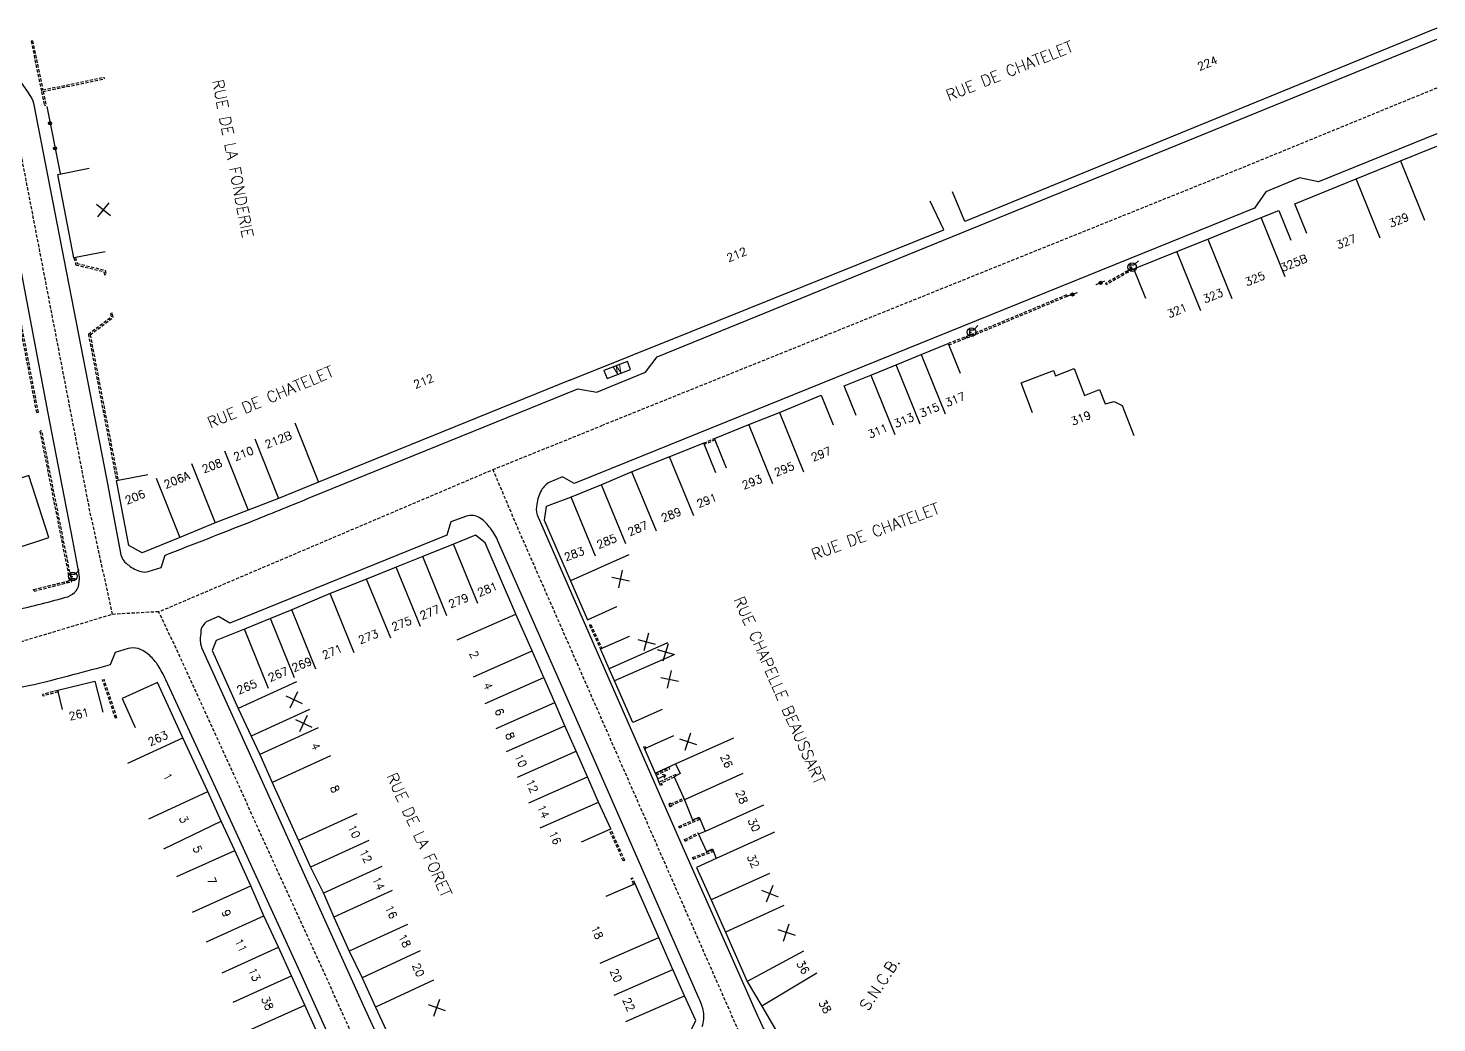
# Model space of a CAD drawing. Header units: millimetres. Extents: x 152000 to 153000, y 121000 to 122000.
# Drawn here: x 152779.9 to 153000, y 121642.8 to 121798.1 of the extents above; entities that cross this region are included whole.
import ezdxf
from ezdxf.enums import TextEntityAlignment as Align

# ---------------------------------------------------------------- set-up
doc = ezdxf.new("R2010")
doc.units = ezdxf.units.MM
doc.linetypes.add('DASHED', pattern=[0.75, 0.5, -0.25])
doc.layers.get('0').update_dxf_attribs({"linetype": 'CONTINUOUS'})
for name, color, linetype in [('W0001', 6, 'DASHED'), ('W0008', 7, 'CONTINUOUS'), ('W0100', 7, 'CONTINUOUS'), ('W0112', 1, 'DASHED'), ('W0322', 7, 'CONTINUOUS'), ('W0471', 7, 'CONTINUOUS'), ('W0984', 7, 'CONTINUOUS'), ('W0989', 7, 'CONTINUOUS'), ('W0991', 7, 'CONTINUOUS'), ('W1102', 7, 'CONTINUOUS')]:
    doc.layers.add(name, color=color, linetype=linetype)
doc.styles.get("Standard").update_dxf_attribs({"font": 'romans.shx', "width": 0.85})

# ---------------------------------------------------------------- blocks, each defined once
blk = doc.blocks.new('t991o')
at = {"color": 0, "linetype": 'Continuous'}
for p, q in [((-1, 1), (1, -1)), ((-1, -1), (1, 1))]:
    blk.add_line(p, q, dxfattribs=at)
blk = doc.blocks.new('t322o')
at = {"color": 0, "linetype": 'Continuous'}
for radius in [0.25, 0.15]:
    blk.add_circle((0, 0), radius, dxfattribs=at)
blk = doc.blocks.new('T471')
for p, q in [((-0.333334, 0.333334), (-0.333334, -0.333334)), ((-0.333334, 0.333334), (0.333334, 0.333334)), ((-0.333334, 0), (0, 0)), ((0.500001, 0.500001), (1.000002, 1.000002)), ((-0.500001, -0.500001), (-1.000002, -1.000002)), ((-0.333334, -0.333334), (0.333334, -0.333334))]:
    blk.add_line(p, q)
blk.add_ellipse((0, 0), major_axis=(0.471405, 0.471405), ratio=1, start_param=5.4977871438, end_param=11.780972451)

msp = doc.modelspace()

# ---------------------------------------------------------------- linework, layer by layer
at = {"layer": 'W0001', "flags": 128}
for points in [[(152793.13, 121706.55), (152789.54, 121722.91), (152777.62, 121784.76), (152776.16, 121787.43), (152774.39, 121789.06), (152771.72, 121790.09), (152769.09, 121790.05), (152767.82, 121789.86), (152729.68, 121780.92), (152726.48, 121780.39), (152723.71, 121779.27), (152722.37, 121778.59), (152713.56, 121772.63), (152711.47, 121771.73), (152709.33, 121771.22), (152659.03, 121769.54), (152654.68, 121769.19), (152650.15, 121768.7), (152626.68, 121765.97), (152592.42, 121762.01), (152592.42, 121762.01)], [(153000, 121788.73), (152969.71, 121776.32), (152869.71, 121736.08), (152869.71, 121736.08)], [(152852.53, 121729.15), (152869.71, 121736.08), (152869.71, 121736.08)], [(152923.33, 121615.15), (152911.89, 121622.17), (152906.84, 121625.59), (152899.27, 121630.85), (152894.35, 121635.22), (152891.93, 121639.15), (152883.62, 121635.9), (152843.86, 121617.8), (152841.58, 121617.79), (152840.28, 121619.63), (152837.76, 121625.18), (152803.65, 121699.97), (152800.33, 121706.95), (152852.53, 121729.15), (152856.36, 121720.12), (152868.57, 121692.32), (152891.93, 121639.15), (152891.93, 121639.15)], [(152800.33, 121706.95), (152793.13, 121706.55), (152769.81, 121699.56), (152767.42, 121699.18), (152767.42, 121699.18)]]:
    msp.add_lwpolyline(points, dxfattribs=at)
at = {"layer": 'W0008', "flags": 128}
for points in [[(152865.81, 121741.79), (152868.76, 121741.26), (152870.89, 121742.13), (152876.4, 121744.38), (152878.18, 121746.77), (153000, 121796.34)], [(153000, 121781.57), (152981.54, 121774.11), (152978.55, 121774.69), (152973.29, 121772.52), (152971.52, 121770), (152873.61, 121730.37), (152873.61, 121730.37)]]:
    msp.add_lwpolyline(points, dxfattribs=at)
for points in [[(152778.64, 121789.81, -0.0275), (152780.12, 121787.72, -0.0952), (152780.76, 121786.37), (152792.16, 121727.76), (152794.42, 121715.82, 0.1819), (152795.65, 121714.21, 0.106), (152797.6, 121713.23, 0.1365), (152798.7, 121713.22), (152800.72, 121713.88), (152801.32, 121715.79, 0.0021), (152814.55, 121720.97, 0.0019), (152823.84, 121724.72), (152865.81, 121741.79), (152865.81, 121741.79)], [(152766.97, 121705.17, 0.01383), (152777.84, 121707.2, 0.0107), (152786.16, 121709.3, 0.1131), (152787.46, 121710.23, 0.1305), (152787.91, 121711.67, 0.0719), (152787.87, 121713.08), (152786.93, 121718.06), (152783.06, 121737.96), (152779.43, 121757.22), (152774.47, 121783.14, 0.1151), (152773.68, 121785.04, 0.0486), (152772.82, 121785.9), (152772.82, 121785.9)], [(152873.61, 121730.37), (152865.23, 121727), (152863.4, 121728.02), (152861.45, 121727.19, 0.1565), (152860.13, 121725.94, 0.0932), (152859.41, 121723.75, 0.1447), (152859.46, 121722.1), (152869.16, 121699.94), (152882.44, 121669.7), (152889.07, 121654.7), (152893.49, 121644.7, 0.0157), (152895.23, 121641.05, 0.0403), (152897.1, 121637.96, 0.0635), (152899.44, 121635.52, 0.0198), (152901.1, 121634.33), (152912.03, 121626.91, 0.0209), (152921.37, 121620.79, 0.0321), (152925.19, 121618.92, 0.0352), (152929.51, 121617.54), (152952.1, 121611.93), (152952.1, 121611.93)], [(152885.24, 121642.17, 0.1309), (152885.45, 121644.51, 0.06), (152884.74, 121646.54), (152867.98, 121684.71), (152853.27, 121718.15, 0.0641), (152851.96, 121720.24, 0.1058), (152850.4, 121721.65, 0.2043), (152848.44, 121721.89), (152845.95, 121720.99), (152845.33, 121718.9), (152811.47, 121705.2), (152809.7, 121706.24), (152807.75, 121705.37, 0.249), (152806.89, 121703.49, 0.1406), (152807.03, 121701.37), (152817.07, 121679.21), (152832.56, 121644.97), (152840.74, 121627.06, 0.0412)], [(152834.78, 121623.31), (152822.47, 121650.6), (152809.27, 121679.4), (152801.44, 121696.35, 0.039), (152800.26, 121698.56, 0.0614), (152798.93, 121700.11, 0.1182), (152797.11, 121701.2, 0.1369), (152795.55, 121701.2), (152793.54, 121700.6), (152792.73, 121698.66, -0.0004), (152786.89, 121697.09, -0.0121), (152780, 121695.37, -0.0078), (152776.08, 121694.6, -0.006207)]]:
    msp.add_lwpolyline(points, format="xyb", dxfattribs=at)
at = {"layer": 'W0100'}
for p, q in [((152878.26, 121680.88), (152879.52, 121681.46)), ((152879.52, 121681.46), (152879, 121681.56)), ((152879.52, 121681.46), (152879.26, 121681))]:
    msp.add_line(p, q, dxfattribs=at)
at = {"layer": 'W0100', "flags": 128}
for points in [[(153000, 121798.08), (152926.25, 121767.9), (152924.35, 121772.53), (152924.35, 121772.53)], [(152979.69, 121766.01), (152977.8, 121770.64), (152987.41, 121774.58), (152994.33, 121777.39), (153000, 121779.66)], [(152791.99, 121763.18), (152787.09, 121762.23), (152784.55, 121775.25), (152789.46, 121776.21), (152789.46, 121776.21)], [(152864.58, 121743.12), (152883.53, 121750.72), (152922.99, 121766.57), (152920.84, 121771.09), (152920.84, 121771.09)], [(152954.54, 121755.88), (152952.68, 121760.52), (152959.41, 121763.2), (152964.24, 121765.16), (152972.57, 121768.52), (152975.31, 121769.63), (152977.18, 121764.99), (152977.18, 121764.99)], [(152909.29, 121737.62), (152907.41, 121742.25), (152911.57, 121743.92), (152915.54, 121745.52), (152919.45, 121747.13), (152923.64, 121748.84), (152925.52, 121744.2), (152925.52, 121744.2)], [(152869.89, 121744.62), (152870.4, 121743.37), (152874.05, 121744.8), (152873.55, 121746.05), (152869.89, 121744.62), (152869.89, 121744.62)], [(152936.86, 121738.02), (152935.05, 121742.68), (152940.12, 121744.65), (152940.45, 121743.82), (152943.32, 121744.92), (152944.95, 121740.71), (152947.29, 121741.66), (152948.17, 121739.4), (152949.62, 121739.8), (152950.84, 121739.15), (152952.65, 121734.49), (152952.65, 121734.49)], [(152864.58, 121743.12), (152825.32, 121727.18), (152819.04, 121724.66), (152814.31, 121722.81), (152809.15, 121720.82), (152803.63, 121718.55), (152797.74, 121716.16), (152795.69, 121717.31), (152793.74, 121727.43), (152798.65, 121728.38), (152798.65, 121728.38)], [(152889.04, 121729.4), (152887.17, 121734.03), (152892.52, 121736.19), (152897.31, 121738.09), (152903.82, 121740.78), (152905.7, 121736.15), (152905.7, 121736.15)], [(152770.52, 121719.67), (152772.06, 121714.91), (152783.18, 121718.53), (152780.03, 121728.22), (152777.06, 121727.26), (152775.27, 121732.77), (152770.52, 121731.22), (152770.52, 121731.22)], [(152887.36, 121728.67), (152885.48, 121733.3), (152880.14, 121731.17), (152874.26, 121728.79), (152874.26, 121728.79)], [(152874.26, 121728.79), (152869.5, 121726.8), (152864.75, 121724.87), (152860.86, 121723.41), (152860.53, 121721.26), (152864.65, 121711.76), (152867.34, 121705.72), (152871.91, 121707.76), (152871.91, 121707.76)], [(152866.37, 121671.03), (152870.95, 121673.05), (152869.06, 121677.25), (152867.32, 121681.18), (152865.56, 121685.17), (152863.8, 121689.16), (152862.21, 121692.78), (152860.49, 121696.69), (152858.68, 121700.83), (152856.13, 121706.6), (152851.33, 121717.7), (152849.83, 121718.89), (152846.4, 121717.52), (152841.58, 121715.58), (152837.45, 121713.92), (152832.81, 121712.07), (152827.1, 121709.81), (152821.11, 121707.26), (152817.8, 121705.9), (152813.72, 121704.23), (152809.32, 121702.47), (152808.68, 121700.92), (152812.77, 121691.87), (152814.78, 121687.53), (152816.14, 121684.65), (152818.07, 121680.31), (152822.19, 121671.23), (152824.06, 121667.09), (152826.08, 121663.01), (152827.71, 121659.26), (152830.11, 121653.94), (152832.11, 121649.82), (152834.2, 121645.22), (152837.76, 121637.54)], [(152878.96, 121691.68), (152874.38, 121689.67), (152871.53, 121696.18), (152870.68, 121698.06), (152869.33, 121701.16), (152873.9, 121703.17), (152873.9, 121703.17)], [(152785.29, 121691.72), (152784.55, 121694.7), (152790.38, 121696.13), (152791.59, 121691.28), (152791.59, 121691.28)], [(152834, 121609.38), (152838.56, 121611.44), (152836.03, 121616.91), (152833.65, 121622.23), (152831.09, 121628.05), (152828.9, 121632.86), (152826.59, 121637.9), (152824.88, 121641.72), (152823.15, 121645.53), (152821.1, 121650.1), (152819.07, 121654.58), (152816.77, 121659.46), (152814.7, 121664.16), (152812.21, 121669.7), (152810.1, 121674.26), (152807.99, 121678.9), (152804.08, 121687.26), (152800.13, 121695.92), (152794.62, 121693.43), (152796.68, 121688.88), (152796.68, 121688.88)], [(152880.78, 121687.58), (152876.21, 121685.53), (152877.9, 121681.77), (152881.07, 121683.2), (152881.77, 121681.68), (152880.84, 121681.16), (152882.45, 121677.6), (152883.7, 121674.46), (152884.76, 121674.87), (152885.69, 121672.65), (152884.66, 121672.21), (152885.91, 121669.52), (152886.86, 121669.96), (152887.43, 121668.45), (152884.33, 121667.01), (152886.64, 121661.95), (152888.88, 121656.92), (152892.26, 121649.23), (152894.57, 121645.37), (152899.59, 121636.73), (152903.91, 121639.24), (152903.91, 121639.24)], [(152878.06, 121681.44), (152878.45, 121680.33), (152878.45, 121680.33)], [(152871.25, 121641.36), (152873.29, 121636.8), (152883.36, 121641.3), (152884.22, 121643.13), (152882.48, 121647), (152880.65, 121651.12), (152878.44, 121656.11), (152874.78, 121664.49), (152870.18, 121662.5), (152870.18, 121662.5)]]:
    msp.add_lwpolyline(points, dxfattribs=at)
at = {"layer": 'W0112'}
for p, q in [((152780.4, 121796.06), (152782.03, 121788.14)), ((152780.64, 121796.11), (152782.22, 121788.44)), ((152782.22, 121788.44), (152791.77, 121790.41)), ((152782.28, 121788.19), (152791.82, 121790.16)), ((152782.03, 121788.14), (152782.48, 121785.97)), ((152782.28, 121788.19), (152782.72, 121786.02)), ((152787.09, 121762.23), (152787.39, 121761.14)), ((152787.33, 121762.28), (152787.59, 121761.35)), ((152952.34, 121760.59), (152948.27, 121758.24)), ((152952.46, 121760.38), (152948.4, 121758.03)), ((152781.29, 121738.06), (152777.75, 121756.53)), ((152781.54, 121738.11), (152777.99, 121756.57)), ((152942.14, 121756.43), (152927.59, 121750.35)), ((152942.24, 121756.2), (152927.69, 121750.12)), ((152789.35, 121750.31), (152793.74, 121727.43)), ((152789.63, 121750.2), (152793.99, 121727.48)), ((152927.59, 121750.35), (152923.65, 121748.82)), ((152927.68, 121750.12), (152923.74, 121748.59)), ((152786.46, 121711.85), (152781.81, 121735.17)), ((152786.75, 121711.67), (152782.06, 121735.22)), ((152887.17, 121734.03), (152887.17, 121734.03)), ((152887.26, 121733.8), (152885.57, 121733.07)), ((152780.8, 121710.42), (152786.46, 121711.85)), ((152780.86, 121710.17), (152786.75, 121711.67)), ((152867.62, 121704.87), (152869.33, 121701.16)), ((152867.85, 121704.97), (152869.56, 121701.26)), ((152784.55, 121694.68), (152782.21, 121694.05)), ((152784.61, 121694.43), (152782.28, 121693.8)), ((152793.58, 121690.32), (152791.57, 121696.31)), ((152793.81, 121690.4), (152791.81, 121696.39)), ((152876.08, 121685.84), (152876.22, 121685.53)), ((152876.31, 121685.94), (152876.44, 121685.63)), ((152877.95, 121681.66), (152880.09, 121682.66)), ((152878.06, 121681.44), (152880.2, 121682.44)), ((152881.11, 121681.54), (152878.45, 121680.33)), ((152880.85, 121681.14), (152878.8, 121680.21)), ((152878.45, 121680.33), (152878.74, 121679.82)), ((152878.8, 121680.21), (152878.96, 121679.94)), ((152880.01, 121676.98), (152880.2, 121676.52)), ((152880.24, 121677.08), (152880.29, 121676.95)), ((152880.29, 121676.95), (152882.35, 121677.83)), ((152880.39, 121676.72), (152882.45, 121677.6)), ((152880.39, 121676.72), (152880.43, 121676.62)), ((152881.58, 121673.45), (152884.79, 121674.8)), ((152881.67, 121673.22), (152884.89, 121674.57)), ((152872.91, 121668.04), (152870.72, 121672.94)), ((152873.14, 121668.14), (152870.95, 121673.04)), ((152882.48, 121671.38), (152884.55, 121672.43)), ((152882.6, 121671.16), (152884.66, 121672.21)), ((152883.74, 121668.58), (152886.93, 121669.78)), ((152883.83, 121668.35), (152887.02, 121669.54)), ((152874.53, 121664.41), (152874.13, 121665.31)), ((152874.76, 121664.51), (152874.36, 121665.41))]:
    msp.add_line(p, q, dxfattribs=at)
for points in [[(152780.64, 121796.11), (152780.4, 121796.06)], [(152791.77, 121790.41), (152791.82, 121790.16)], [(152782.72, 121786.02), (152782.48, 121785.97)], [(152787.33, 121762.28), (152787.09, 121762.23)], [(152787.39, 121761.14), (152791.76, 121760.06), (152791.84, 121759.57)], [(152787.59, 121761.35), (152791.98, 121760.27), (152792.09, 121759.61)], [(152952.34, 121760.59), (152952.46, 121760.38)], [(152791.84, 121759.57), (152792.09, 121759.61)], [(152948.4, 121758.03), (152948.27, 121758.24)], [(152942.14, 121756.43), (152942.24, 121756.2)], [(152789.35, 121750.31), (152792.94, 121753.02), (152792.86, 121753.52)], [(152789.63, 121750.2), (152793.21, 121752.91), (152793.1, 121753.56)], [(152793.1, 121753.56), (152792.86, 121753.52)], [(152781.29, 121738.06), (152781.54, 121738.11)], [(152782.06, 121735.22), (152781.81, 121735.17)], [(152885.48, 121733.3), (152885.48, 121733.3), (152887.17, 121734.03)], [(152887.17, 121734.03), (152887.17, 121734.03)], [(152793.74, 121727.43), (152793.99, 121727.48)], [(152780.86, 121710.17), (152780.8, 121710.42)], [(152867.62, 121704.87), (152867.85, 121704.97)], [(152869.33, 121701.16), (152869.56, 121701.26)], [(152784.55, 121694.68), (152784.61, 121694.43)], [(152791.57, 121696.31), (152791.81, 121696.39)], [(152782.28, 121693.8), (152782.21, 121694.05)], [(152793.81, 121690.4), (152793.58, 121690.32)], [(152876.08, 121685.84), (152876.31, 121685.94)], [(152876.22, 121685.53), (152876.44, 121685.63)], [(152878.06, 121681.44), (152877.95, 121681.66)], [(152880.2, 121682.44), (152880.09, 121682.66)], [(152881.19, 121681.36), (152880.84, 121681.16), (152880.85, 121681.14)], [(152881.11, 121681.54), (152881.19, 121681.36)], [(152878.96, 121679.94), (152878.74, 121679.82)], [(152880.24, 121677.08), (152880.01, 121676.98)], [(152882.45, 121677.6), (152882.35, 121677.83)], [(152880.43, 121676.62), (152880.2, 121676.52)], [(152884.89, 121674.57), (152884.79, 121674.8)], [(152870.72, 121672.94), (152870.95, 121673.04)], [(152881.67, 121673.22), (152881.58, 121673.45)], [(152884.66, 121672.21), (152884.55, 121672.43)], [(152882.6, 121671.16), (152882.48, 121671.38)], [(152873.14, 121668.14), (152872.91, 121668.04)], [(152883.74, 121668.58), (152883.83, 121668.35)], [(152887.02, 121669.54), (152886.93, 121669.78)], [(152874.13, 121665.31), (152874.36, 121665.41)], [(152874.76, 121664.51), (152874.53, 121664.41)]]:
    msp.add_lwpolyline(points, dxfattribs=at)
at = {"layer": 'W0322', "flags": 128}
for points in [[(152782.84, 121785.83), (152784.92, 121775.4), (152784.92, 121775.4)], [(152948.07, 121758.57), (152946.71, 121758), (152946.71, 121758)], [(152943.81, 121756.76), (152942.33, 121756.21), (152942.33, 121756.21)]]:
    msp.add_lwpolyline(points, dxfattribs=at)
at = {"layer": 'W1102', "flags": 128}
for points in [[(152994.33, 121777.39), (152998.09, 121768.12), (152998.09, 121768.12)], [(152991.17, 121765.31), (152987.41, 121774.58), (152987.41, 121774.58)], [(152976.31, 121759.24), (152972.57, 121768.52), (152972.57, 121768.52)], [(152964.24, 121765.16), (152967.97, 121755.88), (152967.97, 121755.88)], [(152963.15, 121753.92), (152959.41, 121763.2), (152959.41, 121763.2)], [(152919.45, 121747.13), (152923.21, 121737.86), (152923.21, 121737.86)], [(152919.3, 121736.26), (152915.54, 121745.52), (152915.54, 121745.52)], [(152911.57, 121743.92), (152915.34, 121734.65), (152915.34, 121734.65)], [(152821.62, 121736.47), (152825.32, 121727.18), (152825.32, 121727.18)], [(152896.28, 121726.92), (152892.52, 121736.19), (152892.52, 121736.19)], [(152897.31, 121738.09), (152901.07, 121728.82), (152901.07, 121728.82)], [(152815.34, 121733.95), (152819.04, 121724.66), (152819.04, 121724.66)], [(152810.61, 121732.1), (152814.31, 121722.81), (152814.31, 121722.81)], [(152805.45, 121730.11), (152809.15, 121720.82), (152809.15, 121720.82)], [(152883.91, 121721.91), (152880.14, 121731.17), (152880.14, 121731.17)], [(152799.93, 121727.84), (152803.63, 121718.55), (152803.63, 121718.55)], [(152878.08, 121719.55), (152874.26, 121728.79), (152874.26, 121728.79)], [(152873.32, 121717.55), (152869.5, 121726.8), (152869.5, 121726.8)], [(152868.57, 121715.63), (152864.75, 121724.87), (152864.75, 121724.87)], [(152850.17, 121708.26), (152846.4, 121717.52), (152846.4, 121717.52)], [(152845.35, 121706.32), (152841.58, 121715.58), (152841.58, 121715.58)], [(152873.78, 121715.83), (152864.65, 121711.76), (152864.65, 121711.76)], [(152836.58, 121702.81), (152832.81, 121712.07), (152832.81, 121712.07)], [(152841.22, 121704.66), (152837.45, 121713.92), (152837.45, 121713.92)], [(152830.87, 121700.55), (152827.1, 121709.81), (152827.1, 121709.81)], [(152821.57, 121696.64), (152817.8, 121705.9), (152817.8, 121705.9)], [(152824.88, 121698), (152821.11, 121707.26), (152821.11, 121707.26)], [(152846.98, 121702.55), (152856.13, 121706.6), (152856.13, 121706.6)], [(152817.49, 121694.96), (152813.72, 121704.23), (152813.72, 121704.23)], [(152879.83, 121702.09), (152870.68, 121698.06), (152870.68, 121698.06)], [(152849.53, 121696.79), (152858.68, 121700.83), (152858.68, 121700.83)], [(152880.68, 121700.2), (152871.53, 121696.18), (152871.53, 121696.18)], [(152851.35, 121692.64), (152860.49, 121696.69), (152860.49, 121696.69)], [(152821.86, 121696.04), (152812.77, 121691.87), (152812.77, 121691.87)], [(152853.07, 121688.74), (152862.21, 121692.78), (152862.21, 121692.78)], [(152823.87, 121691.69), (152814.78, 121687.53), (152814.78, 121687.53)], [(152825.23, 121688.82), (152816.14, 121684.65), (152816.14, 121684.65)], [(152854.65, 121685.12), (152863.8, 121689.16), (152863.8, 121689.16)], [(152795.52, 121683.29), (152804.08, 121687.26), (152804.08, 121687.26)], [(152827.16, 121684.48), (152818.07, 121680.31), (152818.07, 121680.31)], [(152856.41, 121681.13), (152865.56, 121685.17), (152865.56, 121685.17)], [(152858.17, 121677.14), (152867.32, 121681.18), (152867.32, 121681.18)], [(152891.56, 121681.72), (152882.45, 121677.6), (152882.45, 121677.6)], [(152798.8, 121674.64), (152807.99, 121678.9), (152807.99, 121678.9)], [(152859.92, 121673.21), (152869.06, 121677.25), (152869.06, 121677.25)], [(152894.81, 121676.77), (152885.69, 121672.65), (152885.69, 121672.65)], [(152831.28, 121675.4), (152822.19, 121671.23), (152822.19, 121671.23)], [(152801.16, 121669.96), (152810.1, 121674.26), (152810.1, 121674.26)], [(152896.54, 121672.56), (152887.43, 121668.45), (152887.43, 121668.45)], [(152833.15, 121671.26), (152824.06, 121667.09), (152824.06, 121667.09)], [(152803.17, 121665.62), (152812.21, 121669.7), (152812.21, 121669.7)], [(152835.17, 121667.17), (152826.08, 121663.01), (152826.08, 121663.01)], [(152895.74, 121666.1), (152886.64, 121661.95), (152886.64, 121661.95)], [(152805.63, 121660.06), (152814.7, 121664.16), (152814.7, 121664.16)], [(152836.8, 121663.43), (152827.71, 121659.26), (152827.71, 121659.26)], [(152807.8, 121655.41), (152816.77, 121659.46), (152816.77, 121659.46)], [(152897.98, 121661.07), (152888.88, 121656.92), (152888.88, 121656.92)], [(152839.19, 121658.14), (152830.11, 121653.94), (152830.11, 121653.94)], [(152869.29, 121652.08), (152878.44, 121656.11), (152878.44, 121656.11)], [(152810.23, 121650.59), (152819.07, 121654.58), (152819.07, 121654.58)], [(152841.18, 121654.03), (152832.11, 121649.82), (152832.11, 121649.82)], [(152901.06, 121653.98), (152892.26, 121649.23), (152892.26, 121649.23)], [(152871.5, 121647.09), (152880.65, 121651.12), (152880.65, 121651.12)], [(152903.15, 121650.5), (152894.57, 121645.37), (152894.57, 121645.37)], [(152811.99, 121645.98), (152821.1, 121650.1), (152821.1, 121650.1)], [(152843.27, 121649.42), (152834.2, 121645.22), (152834.2, 121645.22)], [(152873.32, 121642.97), (152882.48, 121647), (152882.48, 121647)], [(152814.34, 121641.55), (152823.15, 121645.53), (152823.15, 121645.53)]]:
    msp.add_lwpolyline(points, dxfattribs=at)
at = {"layer": 'W1102'}
msp.add_lwpolyline([(152881.07, 121683.2), (152890.19, 121687.29)], dxfattribs=at)

# ---------------------------------------------------------------- block references
at = {"layer": 'W0322'}
for p, rotation in [((152783.36, 121783.24), 281.2496076931682), ((152784.14, 121779.32), 281.2496076931682), ((152947.49, 121758.32), 354.1289449869718), ((152943.08, 121756.49), 354.1289449869718)]:
    msp.add_blockref('t322o', p, dxfattribs=dict(at, rotation=rotation))
at = {"layer": 'W0471'}
for p in [(152952.39, 121760.77), (152927.32, 121750.63), (152786.93, 121712.48)]:
    msp.add_blockref('T471', p, dxfattribs=at)
at = {"layer": 'W0991'}
for p, rotation in [((152791.71, 121769.7), 5.796566932377364), ((152872.51, 121712.07), 33.67791198880708), ((152876.53, 121702.27), 30.56768983674075), ((152879.55, 121700.67), 28.45411409809574), ((152880.14, 121696.4), 32.76286267867859), ((152821.47, 121693.22), 20.60492203540359), ((152822.98, 121689.53), 19.87674052087443), ((152883.02, 121686.68), 27.42232066232322), ((152895.79, 121662.96), 22.92267123618883), ((152898.4, 121656.88), 26.55450378283245), ((152843.77, 121645.14), 25.54969056405646)]:
    msp.add_blockref('t991o', p, dxfattribs=dict(at, rotation=rotation))

# ---------------------------------------------------------------- texts
at = {"layer": 'W0984'}
msp.add_text('W', height=1.25, rotation=21.1768, dxfattribs=at).set_placement((152872.03, 121744.79), align=Align.MIDDLE)
at = {"layer": 'W0989'}
for s, rotation, p in [('RUE DE CHATELET', 21.8214, (152933.25, 121791.42)), ('RUE DE LA FONDERIE', 280.9172, (152811.93, 121777.73)), ('RUE DE CHATELET', 23.0394, (152817.79, 121740.49)), ('RUE DE CHATELET', 20.5847, (152912.31, 121719.53)), ('RUE CHAPELLE BEAUSSART', 293.7119, (152897.31, 121694.69)), ('RUE DE LA FORET', 294.5208, (152841.05, 121672.1)), ('S.N.C.B.', 56.9444, (152912.97, 121648.88))]:
    msp.add_text(s, height=1.75, rotation=rotation, dxfattribs=at).set_placement(p, align=Align.MIDDLE)
at = {"layer": 'W0991'}
for s, rotation, p in [('224', 22.2711, (152964.16, 121792.61)), ('329', 22.0931, (152994.06, 121768.11)), ('327', 22.3038, (152985.83, 121764.74)), ('212', 21.8772, (152890.62, 121762.74)), ('325B', 22.0782, (152977.66, 121761.41)), ('325', 21.9699, (152971.59, 121758.96)), ('323', 22.1323, (152965.03, 121756.3)), ('321', 22.5981, (152959.42, 121753.99)), ('212', 21.9689, (152841.72, 121742.96)), ('317', 22.1677, (152924.75, 121740.11)), ('315', 22.361, (152920.73, 121738.46)), ('311', 21.8437, (152912.66, 121735.19)), ('313', 22.0147, (152916.74, 121736.84)), ('319', 21.2726, (152944.39, 121737.19)), ('212B', 21.8556, (152819.02, 121733.81)), ('210', 21.3805, (152813.58, 121731.65)), ('297', 21.621, (152903.82, 121731.58)), ('208', 21.0892, (152808.67, 121729.74)), ('295', 21.621, (152898.05, 121729.23)), ('206A', 22.3742, (152803.15, 121727.54)), ('293', 21.621, (152893.02, 121727.22)), ('206', 22.1065, (152796.64, 121724.88)), ('291', 21.621, (152885.96, 121724.34)), ('289', 21.621, (152880.39, 121722.1)), ('287', 22.7507, (152875.17, 121719.96)), ('285', 22.0759, (152870.32, 121717.96)), ('283', 20.5978, (152865.25, 121715.98)), ('279', 21.9204, (152847.17, 121708.67)), ('281', 21.7382, (152851.69, 121710.48)), ('277', 21.9063, (152842.69, 121706.87)), ('275', 21.7084, (152838.27, 121705.1)), ('273', 21.5856, (152833.08, 121703.04)), ('271', 23.0833, (152827.44, 121700.72)), ('269', 22.3448, (152822.69, 121698.72)), ('2', 293.8763, (152849.63, 121700.27)), ('267', 22.3214, (152818.99, 121697.2)), ('265', 21.7414, (152814.1, 121695.23)), ('4', 293.6741, (152851.8, 121695.35)), ('261', 13.8506, (152787.87, 121690.96)), ('6', 293.7463, (152853.57, 121691.31)), ('263', 24.3486, (152800.21, 121687.19)), ('8', 293.6349, (152855.22, 121687.56)), ('4', 293.9242, (152824.88, 121685.93)), ('10', 293.8022, (152856.9, 121683.74)), ('26', 294.3196, (152889.05, 121683.64)), ('1', 295.0669, (152801.76, 121681.2)), ('8', 294.4034, (152827.87, 121679.28)), ('12', 293.8558, (152858.66, 121679.74)), ('28', 291.7502, (152891.43, 121678.03)), ('3', 294.4618, (152804.27, 121674.54)), ('14', 293.8809, (152860.42, 121675.77)), ('30', 294.8199, (152893.34, 121673.69)), ('10', 294.2954, (152830.87, 121672.66)), ('16', 294.1737, (152862.25, 121671.67)), ('5', 294.8441, (152806.4, 121669.89)), ('12', 296.2772, (152832.69, 121668.81)), ('32', 294.5302, (152893.21, 121668.03)), ('7', 294.1824, (152808.66, 121664.93)), ('14', 293.6435, (152834.68, 121664.54)), ('9', 293.7353, (152810.91, 121659.87)), ('16', 294.262, (152836.66, 121660.09)), ('18', 293.6128, (152868.82, 121656.9)), ('11', 295.2963, (152813.19, 121654.87)), ('18', 295.8815, (152838.76, 121655.59)), ('36', 300.8786, (152900.98, 121651.46)), ('13', 294.329, (152815.3, 121650.32)), ('20', 294.3495, (152840.9, 121651.02)), ('20', 293.8983, (152871.78, 121650.17)), ('38', 294.1057, (152817.33, 121645.82)), ('22', 293.8371, (152873.79, 121645.63)), ('38', 300.1824, (152904.43, 121645.32))]:
    msp.add_text(s, height=1.25, rotation=rotation, dxfattribs=at).set_placement(p, align=Align.MIDDLE)

doc.saveas('drawing.dxf')
